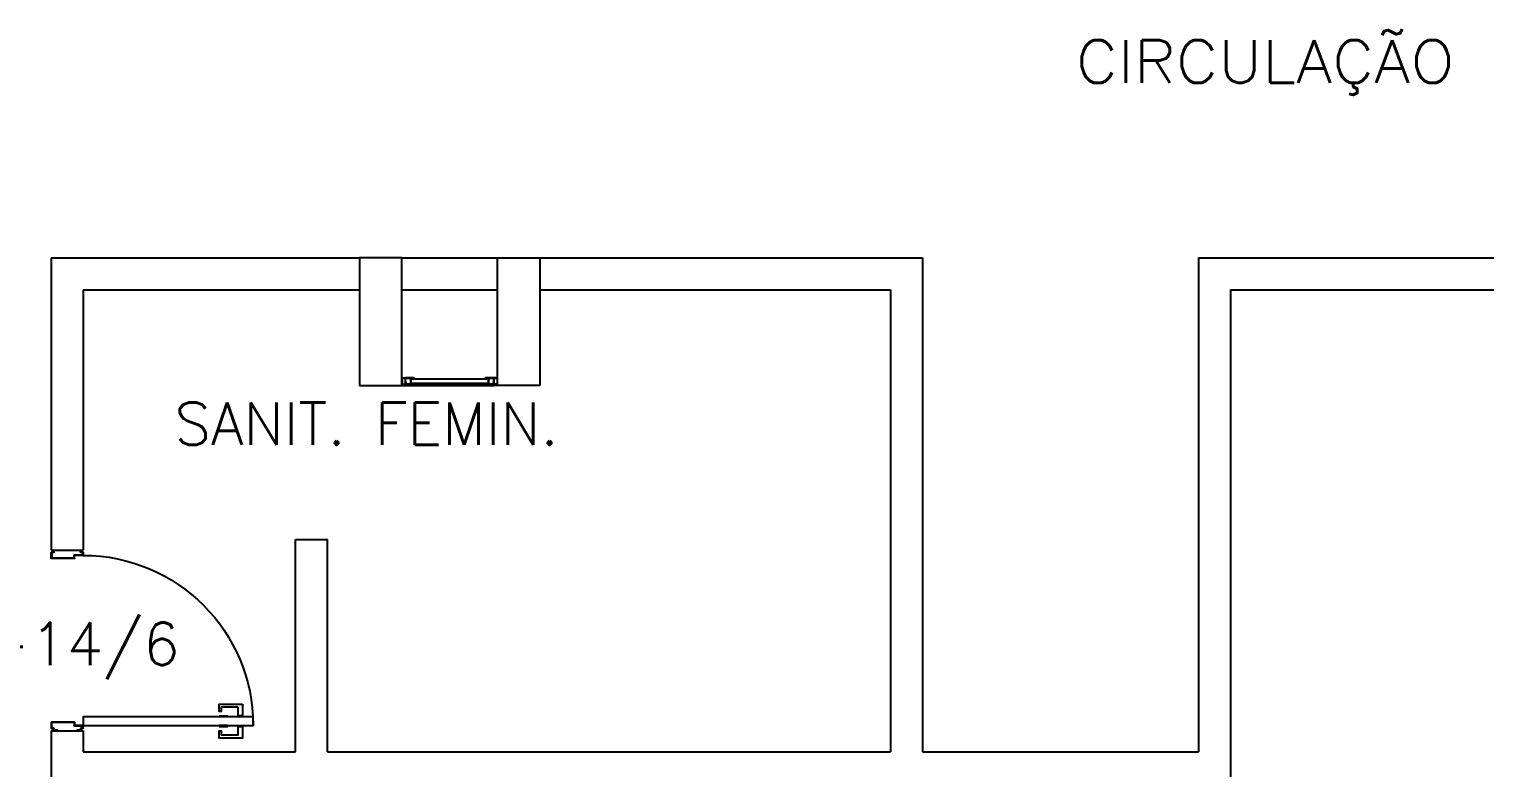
# Model space of a CAD drawing. Header units: millimetres. Extents: x 2686 to 2939, y 1294 to 1441.
# Drawn here: x 2900.32 to 2907.17, y 1394.85 to 1398.33 of the extents above; entities that cross this region are included whole.
import ezdxf

# ---------------------------------------------------------------- set-up
doc = ezdxf.new("R2010")
doc.units = ezdxf.units.MM
for name, color, linetype in [('AR-ALV', 2, 'Continuous'), ('AR-ESTC', 3, 'Continuous'), ('AR-PORTA', 1, 'Continuous'), ('AR-TXTCONG', 2, 'Continuous'), ('DT-ESQ-BAGUETE-C', 1, 'Continuous'), ('DT-ESQ-PERFIL CADEIRA-C', 2, 'Continuous'), ('DT-ESQ-PERFIL CADEIRA-V', 2, 'Continuous'), ('DT-ESQ-VENEZIANA-C', 1, 'Continuous'), ('DT-ESQ-VENEZIANA-V', 1, 'Continuous'), ('ENDEREÇO', 2, 'Continuous'), ('maçaneta', 1, 'Continuous'), ('mov', 1, 'Continuous'), ('PM-PERFIL U-C', 2, 'Continuous'), ('pm1', 2, 'Continuous'), ('TEXTO', 2, 'Continuous')]:
    doc.layers.add(name, color=color, linetype=linetype)
doc.styles.add('S16', font='simplex.shx', dxfattribs={"width": 1.1, "height": 0.16})
doc.styles.add('UNB-100', font='simplex.shx', dxfattribs={"height": 0.2})
doc.styles.add('UNB1-100', font='simplex.shx', dxfattribs={"height": 0.2})

# ---------------------------------------------------------------- blocks, each defined once
blk = doc.blocks.new('PM3')
at = {"layer": 'maçaneta'}
for points in [[(0.02, 0.825), (-0.035, 0.825), (-0.035, 0.715), (0, 0.715), (0, 0.725), (-0.02, 0.725), (-0.02, 0.8035, -0.414214), (-0.0185, 0.805), (0.02, 0.805)], [(0.125, 0.825), (0.07, 0.825), (0.07, 0.805), (0.1085, 0.805, -0.414214), (0.11, 0.8035), (0.11, 0.725), (0.09, 0.725), (0.09, 0.715), (0.125, 0.715)]]:
    blk.add_lwpolyline(points, format="xyb", close=True, dxfattribs=at)
for points in [[(0.02, 0.715), (0.02, 0.755), (0.025, 0.755), (0.025, 0.715)], [(0.07, 0.715), (0.07, 0.755), (0.065, 0.755), (0.065, 0.715)]]:
    blk.add_lwpolyline(points, close=True, dxfattribs=at)
at = {"layer": 'mov'}
blk.add_arc((0.025, 0.075), 0.8, 0, 90, dxfattribs=at)
at = {"layer": 'PM-PERFIL U-C'}
for p, q in [((0.01, 0.065), (0.01, 0.0735)), ((0.0115, 0.075), (0.0235, 0.075)), ((0.012, 0.073), (0.012, 0.0645)), ((0.023, 0.073), (0.012, 0.073)), ((0.023, 0.0335), (0.023, 0.073)), ((0.025, 0.0735), (0.025, 0.034)), ((0.825, 0.0735), (0.825, 0.034)), ((0.8385, 0.075), (0.8265, 0.075)), ((0.827, 0.073), (0.838, 0.073)), ((0.827, 0.0335), (0.827, 0.073)), ((0.838, 0.073), (0.838, 0.0645)), ((0.84, 0.065), (0.84, 0.0735)), ((0, 0.045), (0, 0.0635)), ((0.002, 0.045), (0, 0.045)), ((0.0015, 0.065), (0.01, 0.065)), ((0.002, 0.063), (0.002, 0.045)), ((0.0105, 0.063), (0.002, 0.063)), ((0.038, 0.032), (0.0245, 0.032)), ((0.0385, 0.034), (0.025, 0.034)), ((0.038, 0.032), (0.038, -0.073)), ((0.04, 0.0325), (0.04, -0.0735)), ((0.81, 0.0325), (0.81, -0.0735)), ((0.8115, 0.034), (0.825, 0.034)), ((0.812, 0.032), (0.8255, 0.032)), ((0.812, 0.032), (0.812, -0.073)), ((0.8395, 0.063), (0.848, 0.063)), ((0.8485, 0.065), (0.84, 0.065)), ((0.848, 0.063), (0.848, 0.045)), ((0.848, 0.045), (0.85, 0.045)), ((0.85, 0.045), (0.85, 0.0635)), ((0, -0.045), (0.002, -0.045)), ((0, -0.0635), (0, -0.045)), ((0.01, -0.065), (0.0015, -0.065)), ((0.002, -0.045), (0.002, -0.063)), ((0.002, -0.063), (0.0105, -0.063)), ((0.01, -0.0735), (0.01, -0.065)), ((0.012, -0.0645), (0.012, -0.073)), ((0.838, -0.0645), (0.838, -0.073)), ((0.848, -0.063), (0.8395, -0.063)), ((0.84, -0.0735), (0.84, -0.065)), ((0.84, -0.065), (0.8485, -0.065)), ((0.85, -0.045), (0.848, -0.045)), ((0.848, -0.045), (0.848, -0.063)), ((0.85, -0.0635), (0.85, -0.045)), ((0.0385, -0.075), (0.0115, -0.075)), ((0.012, -0.073), (0.038, -0.073)), ((0.8115, -0.075), (0.8385, -0.075)), ((0.838, -0.073), (0.812, -0.073))]:
    blk.add_line(p, q, dxfattribs=at)
for centre, start, end in [((0.0115, 0.0735), 90, 180), ((0.0235, 0.0735), 360, 90), ((0.8265, 0.0735), 90, 180), ((0.8385, 0.0735), 0, 90), ((0.0015, 0.0635), 90, 180), ((0.0105, 0.0645), 270, 0), ((0.0245, 0.0335), 180, 270), ((0.0385, 0.0325), 0, 90), ((0.8115, 0.0325), 90, 180), ((0.8255, 0.0335), 270, 0), ((0.8395, 0.0645), 180, 270), ((0.8485, 0.0635), 0, 90), ((0.0015, -0.0635), 180, 270), ((0.0105, -0.0645), 0, 90), ((0.8395, -0.0645), 90, 180), ((0.8485, -0.0635), 270, 0), ((0.0115, -0.0735), 180, 270), ((0.0385, -0.0735), 269.93864, 0), ((0.8115, -0.0735), 180, 270.06136), ((0.8385, -0.0735), 270, 0)]:
    blk.add_arc(centre, 0.0015, start, end, dxfattribs=at)
at = {"layer": 'pm1'}
blk.add_lwpolyline([(0.065, 0.875), (0.065, 0.075), (0.025, 0.075), (0.025, 0.875)], close=True, dxfattribs=at)

msp = doc.modelspace()

# ---------------------------------------------------------------- linework, layer by layer
at = {"layer": 'AR-ALV'}
for p, q in [((2900.4207, 1397.2499), (2900.4207, 1395.8749)), ((2900.4207, 1397.2499), (2901.8707, 1397.2499)), ((2902.0707, 1397.2499), (2902.5207, 1397.2499)), ((2902.7207, 1397.2499), (2904.5207, 1397.2499)), ((2904.5207, 1397.2499), (2904.5207, 1394.9249)), ((2905.8207, 1397.2499), (2905.8207, 1394.9249)), ((2905.8207, 1397.2499), (2907.8707, 1397.2499)), ((2900.5707, 1397.0999), (2900.5707, 1395.8749)), ((2900.5707, 1397.0999), (2901.8707, 1397.0999)), ((2902.0707, 1397.0999), (2902.5207, 1397.0999)), ((2902.7207, 1397.0999), (2904.3707, 1397.0999)), ((2904.3707, 1397.0999), (2904.3707, 1394.9249)), ((2905.9707, 1397.0999), (2905.9707, 1391.1749)), ((2905.9707, 1397.0999), (2907.8707, 1397.0999)), ((2900.4207, 1395.8749), (2900.5707, 1395.8749)), ((2901.5707, 1394.9249), (2901.5707, 1395.9249)), ((2901.5707, 1395.9249), (2901.7207, 1395.9249)), ((2901.7207, 1394.9249), (2901.7207, 1395.9249)), ((2900.4207, 1395.0249), (2900.4207, 1394.7749)), ((2900.4207, 1395.0249), (2900.5707, 1395.0249)), ((2900.5707, 1395.0249), (2900.5707, 1394.9249)), ((2900.5707, 1394.9249), (2901.5707, 1394.9249)), ((2901.7207, 1394.9249), (2904.3707, 1394.9249)), ((2904.5207, 1394.9249), (2905.8207, 1394.9249))]:
    msp.add_line(p, q, dxfattribs=at)
at = {"layer": 'AR-ESTC'}
for p, q in [((2902.0707, 1397.2499), (2901.8707, 1397.2499)), ((2901.8707, 1397.2499), (2901.8707, 1396.6499)), ((2902.0707, 1396.6499), (2902.0707, 1397.2499)), ((2902.5207, 1397.2499), (2902.7207, 1397.2499)), ((2902.5207, 1396.6499), (2902.5207, 1397.2499)), ((2902.7207, 1397.2499), (2902.7207, 1396.6499)), ((2901.8707, 1396.6499), (2902.0707, 1396.6499)), ((2902.7207, 1396.6499), (2902.5207, 1396.6499))]:
    msp.add_line(p, q, dxfattribs=at)
at = {"layer": 'DT-ESQ-BAGUETE-C', "ltscale": 0.1}
for p, q in [((2902.0707, 1396.6549), (2902.0707, 1396.6834)), ((2902.0722, 1396.6849), (2902.0857, 1396.6849)), ((2902.0857, 1396.6834), (2902.0722, 1396.6834)), ((2902.0722, 1396.6834), (2902.0722, 1396.6549)), ((2902.0857, 1396.6849), (2902.0857, 1396.6834)), ((2902.5192, 1396.6849), (2902.5057, 1396.6849)), ((2902.5057, 1396.6849), (2902.5057, 1396.6834)), ((2902.5057, 1396.6834), (2902.5192, 1396.6834)), ((2902.5192, 1396.6834), (2902.5192, 1396.6549)), ((2902.5207, 1396.6549), (2902.5207, 1396.6834)), ((2902.0722, 1396.6549), (2902.0857, 1396.6549)), ((2902.0857, 1396.6534), (2902.0722, 1396.6534)), ((2902.0857, 1396.6549), (2902.0857, 1396.6534)), ((2902.5192, 1396.6549), (2902.5057, 1396.6549)), ((2902.5057, 1396.6549), (2902.5057, 1396.6534)), ((2902.5057, 1396.6534), (2902.5192, 1396.6534))]:
    msp.add_line(p, q, dxfattribs=at)
for centre, start, end in [((2902.0722, 1396.6834), 90, 180), ((2902.5192, 1396.6834), 0, 90), ((2902.0722, 1396.6549), 180, 270), ((2902.5192, 1396.6549), 270, 360)]:
    msp.add_arc(centre, 0.0015, start, end, dxfattribs=at)
at = {"layer": 'DT-ESQ-PERFIL CADEIRA-C', "ltscale": 0.1}
for p, q in [((2902.0857, 1396.6834), (2902.0857, 1396.6514)), ((2902.1272, 1396.6849), (2902.0872, 1396.6849)), ((2902.0872, 1396.6514), (2902.0872, 1396.6834)), ((2902.0872, 1396.6834), (2902.1272, 1396.6834)), ((2902.1122, 1396.6579), (2902.1122, 1396.6819)), ((2902.1137, 1396.6579), (2902.1137, 1396.6819)), ((2902.1137, 1396.6819), (2902.1272, 1396.6819)), ((2902.5042, 1396.6849), (2902.4642, 1396.6849)), ((2902.4642, 1396.6834), (2902.5042, 1396.6834)), ((2902.4642, 1396.6819), (2902.4777, 1396.6819)), ((2902.4777, 1396.6819), (2902.4777, 1396.6579)), ((2902.4792, 1396.6579), (2902.4792, 1396.6819)), ((2902.5042, 1396.6514), (2902.5042, 1396.6834)), ((2902.5057, 1396.6514), (2902.5057, 1396.6834)), ((2902.0807, 1396.6529), (2902.0722, 1396.6529)), ((2902.0857, 1396.6514), (2902.0722, 1396.6514)), ((2902.0722, 1396.6499), (2902.0857, 1396.6499)), ((2902.0807, 1396.6514), (2902.0807, 1396.6529)), ((2902.0872, 1396.6664), (2902.0887, 1396.6664)), ((2902.0887, 1396.6664), (2902.0887, 1396.6564)), ((2902.0887, 1396.6564), (2902.1272, 1396.6564)), ((2902.0887, 1396.6549), (2902.1272, 1396.6549)), ((2902.1272, 1396.6579), (2902.1137, 1396.6579)), ((2902.4777, 1396.6579), (2902.4642, 1396.6579)), ((2902.4642, 1396.6564), (2902.5027, 1396.6564)), ((2902.4642, 1396.6549), (2902.5027, 1396.6549)), ((2902.5027, 1396.6564), (2902.5027, 1396.6664)), ((2902.5027, 1396.6664), (2902.5042, 1396.6664)), ((2902.5192, 1396.6514), (2902.5057, 1396.6514)), ((2902.5192, 1396.6499), (2902.5057, 1396.6499)), ((2902.5107, 1396.6514), (2902.5107, 1396.6529)), ((2902.5107, 1396.6529), (2902.5192, 1396.6529))]:
    msp.add_line(p, q, dxfattribs=at)
for centre, start, end in [((2902.0872, 1396.6834), 90, 180), ((2902.1137, 1396.6819), 90, 180), ((2902.1272, 1396.6834), 270, 90), ((2902.4642, 1396.6834), 90, 270), ((2902.4777, 1396.6819), 0, 90), ((2902.5042, 1396.6834), 360, 90), ((2902.0722, 1396.6514), 90, 270), ((2902.0857, 1396.6514), 270, 0), ((2902.0887, 1396.6564), 180, 270), ((2902.1137, 1396.6579), 180, 270), ((2902.1272, 1396.6564), 270, 90), ((2902.4642, 1396.6564), 90, 270), ((2902.4777, 1396.6579), 270, 360), ((2902.5027, 1396.6564), 270, 0), ((2902.5057, 1396.6514), 180, 270), ((2902.5192, 1396.6514), 270, 90)]:
    msp.add_arc(centre, 0.0015, start, end, dxfattribs=at)
at = {"layer": 'DT-ESQ-PERFIL CADEIRA-V', "ltscale": 0.1}
msp.add_line((2902.0857, 1396.6499), (2902.5057, 1396.6499), dxfattribs=at)
at = {"layer": 'DT-ESQ-VENEZIANA-C', "ltscale": 0.1}
for p, q in [((2902.1137, 1396.6604), (2902.4777, 1396.6604)), ((2902.1137, 1396.6589), (2902.4777, 1396.6589))]:
    msp.add_line(p, q, dxfattribs=at)
at = {"layer": 'DT-ESQ-VENEZIANA-V', "ltscale": 0.1}
msp.add_line((2902.1137, 1396.6809), (2902.4777, 1396.6809), dxfattribs=at)

# ---------------------------------------------------------------- block references
at = {"layer": 'AR-PORTA', "xscale": -1, "rotation": 270}
msp.add_blockref('PM3', (2900.4957, 1395.0249), dxfattribs=at)

# ---------------------------------------------------------------- texts
at = {"layer": 'AR-TXTCONG', "style": 'S16', "width": 1.1}
msp.add_text('CIRCULAÇÃO', height=0.2, rotation=360, dxfattribs=at).set_placement((2905.2426, 1398.0738))
at = {"layer": 'ENDEREÇO', "style": 'UNB1-100'}
msp.add_text('HT-14/6', height=0.2, dxfattribs=at).set_placement((2899.7727, 1395.3333))
at = {"layer": 'TEXTO', "style": 'UNB-100'}
msp.add_text('SANIT. FEMIN.', height=0.2, dxfattribs=at).set_placement((2901.0005, 1396.3694))

doc.saveas('drawing.dxf')
